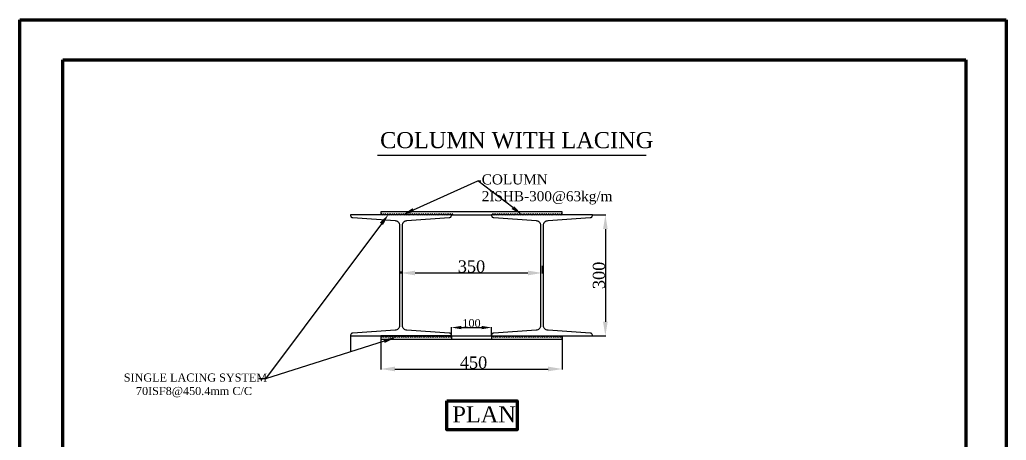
# Model space of a CAD drawing. Header units: millimetres. Extents: x -388 to 2059, y -2123 to 916.
# Drawn here: x -388 to 2059, y -128 to 916 of the extents above; entities that cross this region are included whole.
import ezdxf
from ezdxf import colors
from ezdxf.entities.mleader import LeaderData, LeaderLine
from ezdxf.math import Vec2, Vec3

# ---------------------------------------------------------------- set-up
doc = ezdxf.new("R2010")
doc.units = ezdxf.units.MM
doc.styles.get("Standard").update_dxf_attribs({"font": 'times.ttf'})
doc.dimstyles.new('ISO-25', dxfattribs={"dimtxt": 2.5, "dimasz": 2.5, "dimexe": 1.25, "dimexo": 0.625, "dimtad": 1, "dimdec": 0, "dimtxsty": 'Standard', "dimcen": 2.5, "dimaunit": 1, "dimadec": 0, "dimazin": 0, "dimtfac": 1, "dimtdec": 0, "dimtmove": 0, "dimatfit": 3, "dimfxl": 1, "dimarcsym": 0})

# ---------------------------------------------------------------- blocks, each defined once
blk = doc.blocks.new('*D1')
at = {"color": 0, "lineweight": -2, "transparency": 16777216}
for p, q in [((907.6, 305), (907.6, 286.1)), ((557.6, 291.1), (557.6, 286.1)), ((592.6, 287.4), (872.6, 287.4))]:
    blk.add_line(p, q, dxfattribs=at)
at = {"color": 0, "lineweight": 100, "transparency": 16777216}
for points in [[(592.6, 293.2), (592.6, 281.5), (557.6, 287.4)], [(872.6, 293.2), (872.6, 281.5), (907.6, 287.4)]]:
    blk.add_solid(points, dxfattribs=at)
at = {"layer": 'Defpoints', "color": 0, "lineweight": 100, "transparency": 16777216}
for p in [(907.6, 305.6), (557.6, 291.8), (907.6, 287.4)]:
    blk.add_point(p, dxfattribs=at)
at = {"color": 0, "transparency": 16777216, "insert": (732.6, 303.3), "char_height": 30, "attachment_point": 5}
blk.add_mtext('350', dxfattribs=at)
blk = doc.blocks.new('*D2')
at = {"color": 0, "lineweight": -2, "transparency": 16777216}
for p, q in [((1033.2, 431.4), (1065.9, 431.4)), ((1064.7, 396.4), (1064.7, 166.4)), ((1033.2, 131.4), (1065.9, 131.4))]:
    blk.add_line(p, q, dxfattribs=at)
at = {"color": 0, "lineweight": 100, "transparency": 16777216}
for points in [[(1058.9, 396.4), (1070.5, 396.4), (1064.7, 431.4)], [(1058.9, 166.4), (1070.5, 166.4), (1064.7, 131.4)]]:
    blk.add_solid(points, dxfattribs=at)
at = {"layer": 'Defpoints', "color": 0, "lineweight": 100, "transparency": 16777216}
for p in [(1032.6, 431.4), (1032.6, 131.4), (1064.7, 131.4)]:
    blk.add_point(p, dxfattribs=at)
at = {"color": 0, "transparency": 16777216, "insert": (1048.8, 281.4), "char_height": 30, "attachment_point": 5, "rotation": 90}
blk.add_mtext('300', dxfattribs=at)
blk = doc.blocks.new('*D3')
at = {"color": 0, "lineweight": -2, "transparency": 16777216}
for p, q in [((507.6, 130.8), (507.6, 47.8)), ((957.6, 130.8), (957.6, 47.8)), ((542.6, 49), (922.6, 49))]:
    blk.add_line(p, q, dxfattribs=at)
at = {"color": 0, "lineweight": 100, "transparency": 16777216}
for points in [[(542.6, 54.9), (542.6, 43.2), (507.6, 49)], [(922.6, 54.9), (922.6, 43.2), (957.6, 49)]]:
    blk.add_solid(points, dxfattribs=at)
at = {"layer": 'Defpoints', "color": 0, "lineweight": 100, "transparency": 16777216}
for p in [(507.6, 131.4), (957.6, 131.4), (957.6, 49)]:
    blk.add_point(p, dxfattribs=at)
at = {"color": 0, "transparency": 16777216, "insert": (737.6, 64.9), "char_height": 30, "attachment_point": 5}
blk.add_mtext('450', dxfattribs=at)
blk = doc.blocks.new('*D4')
at = {"color": 0, "lineweight": -2, "transparency": 16777216}
for p, q in [((682.6, 132), (682.6, 153.1)), ((707.6, 151.9), (757.6, 151.9)), ((782.6, 132), (782.6, 153.1))]:
    blk.add_line(p, q, dxfattribs=at)
at = {"color": 0, "lineweight": 100, "transparency": 16777216}
for points in [[(707.6, 156), (707.6, 147.7), (682.6, 151.9)], [(757.6, 156), (757.6, 147.7), (782.6, 151.9)]]:
    blk.add_solid(points, dxfattribs=at)
at = {"layer": 'Defpoints', "color": 0, "lineweight": 100, "transparency": 16777216}
for p in [(782.6, 151.9), (682.6, 131.4), (782.6, 131.4)]:
    blk.add_point(p, dxfattribs=at)
at = {"color": 0, "transparency": 16777216, "insert": (732.6, 162.7), "char_height": 20, "attachment_point": 5}
blk.add_mtext('100', dxfattribs=at)

msp = doc.modelspace()

# ---------------------------------------------------------------- hatches: boundary and pattern name
h = msp.add_hatch()
h.set_pattern_fill('ANSI31', color=256)
h.set_pattern_definition([(45, (403.474, 0), (-2.245064, 2.245064), [])])
h.paths.add_polyline_path([(957.6, 131.4), (782.6, 131.4), (782.6, 127.4), (957.6, 127.4)])

# ---------------------------------------------------------------- linework, layer by layer
at = {"linetype": 'Continuous', "lineweight": 100}
for p, q in [((-388.3, 916.1), (2059.4, 916.1)), ((-388.3, -2122.8), (-388.3, 916.1)), ((2059.4, 916.1), (2059.4, -2122.8)), ((-281.1, 816.1), (1959.4, 816.1)), ((-281.1, -2022.8), (-281.1, 816.1)), ((1959.4, 816.1), (1959.4, -2022.8))]:
    msp.add_line(p, q, dxfattribs=at)
for p, q in [((499.2, 579.8), (1166.3, 579.8)), ((507.6, 439.4), (507.6, 431.4)), ((682.6, 439.4), (507.6, 439.4)), ((957.6, 439.4), (682.6, 439.4)), ((682.6, 431.4), (782.6, 431.4)), ((957.6, 431.4), (957.6, 439.4)), ((432.6, 131.4), (432.6, 91.9)), ((507.6, 131.4), (507.6, 123.4)), ((682.6, 131.4), (507.6, 131.4)), ((507.6, 131), (507.6, 115.7)), ((507.6, 123.4), (957.6, 123.4)), ((682.6, 131.4), (782.6, 131.4)), ((682.6, 131.4), (682.6, 123.4)), ((782.6, 131.4), (782.6, 123.4)), ((957.6, 123.4), (957.6, 131.4)), ((957.6, 131.4), (957.6, 123.4))]:
    msp.add_line(p, q)
at = {"linetype": 'Continuous'}
for p, q in [((507.6, 431.9), (511.1, 435.4)), ((511.6, 431.4), (515.6, 435.4)), ((516.1, 431.4), (520.1, 435.4)), ((520.6, 431.4), (524.6, 435.4)), ((525.1, 431.4), (529.1, 435.4)), ((529.5, 431.4), (533.5, 435.4)), ((534, 431.4), (538, 435.4)), ((538.5, 431.4), (542.5, 435.4)), ((543, 431.4), (547, 435.4)), ((547.5, 431.4), (551.5, 435.4)), ((552, 431.4), (556, 435.4)), ((556.5, 431.4), (560.5, 435.4)), ((561, 431.4), (565, 435.4)), ((565.5, 431.4), (569.5, 435.4)), ((570, 431.4), (574, 435.4)), ((574.5, 431.4), (578.5, 435.4)), ((578.9, 431.4), (582.9, 435.4)), ((583.4, 431.4), (587.4, 435.4)), ((587.9, 431.4), (591.9, 435.4)), ((592.4, 431.4), (596.4, 435.4)), ((596.9, 431.4), (600.9, 435.4)), ((601.4, 431.4), (605.4, 435.4)), ((605.9, 431.4), (609.9, 435.4)), ((610.4, 431.4), (614.4, 435.4)), ((614.9, 431.4), (618.9, 435.4)), ((619.4, 431.4), (623.4, 435.4)), ((623.8, 431.4), (627.8, 435.4)), ((628.3, 431.4), (632.3, 435.4)), ((632.8, 431.4), (636.8, 435.4)), ((637.3, 431.4), (641.3, 435.4)), ((641.8, 431.4), (645.8, 435.4)), ((646.3, 431.4), (650.3, 435.4)), ((650.8, 431.4), (654.8, 435.4)), ((655.3, 431.4), (659.3, 435.4)), ((659.8, 431.4), (663.8, 435.4)), ((664.3, 431.4), (668.3, 435.4)), ((668.7, 431.4), (672.7, 435.4)), ((673.2, 431.4), (677.2, 435.4)), ((677.7, 431.4), (681.7, 435.4)), ((682.2, 431.4), (686.2, 435.4)), ((782.6, 431.4), (786.7, 435.4)), ((785.5, 431.4), (789.5, 435.4)), ((790, 431.4), (794, 435.4)), ((794.5, 431.4), (798.5, 435.4)), ((799, 431.4), (803, 435.4)), ((803.4, 431.4), (807.4, 435.4)), ((807.9, 431.4), (811.9, 435.4)), ((812.4, 431.4), (816.4, 435.4)), ((816.9, 431.4), (820.9, 435.4)), ((821.4, 431.4), (825.4, 435.4)), ((825.9, 431.4), (829.9, 435.4)), ((830.4, 431.4), (834.4, 435.4)), ((834.9, 431.4), (838.9, 435.4)), ((839.4, 431.4), (843.4, 435.4)), ((843.9, 431.4), (847.9, 435.4)), ((848.3, 431.4), (852.3, 435.4)), ((852.8, 431.4), (856.8, 435.4)), ((857.3, 431.4), (861.3, 435.4)), ((861.8, 431.4), (865.8, 435.4)), ((866.3, 431.4), (870.3, 435.4)), ((870.8, 431.4), (874.8, 435.4)), ((875.3, 431.4), (879.3, 435.4)), ((879.8, 431.4), (883.8, 435.4)), ((884.3, 431.4), (888.3, 435.4)), ((888.8, 431.4), (892.8, 435.4)), ((893.3, 431.4), (897.3, 435.4)), ((897.7, 431.4), (901.7, 435.4)), ((902.2, 431.4), (906.2, 435.4)), ((906.7, 431.4), (910.7, 435.4)), ((911.2, 431.4), (915.2, 435.4)), ((915.7, 431.4), (919.7, 435.4)), ((920.2, 431.4), (924.2, 435.4)), ((924.7, 431.4), (928.7, 435.4)), ((929.2, 431.4), (933.2, 435.4)), ((933.7, 431.4), (937.7, 435.4)), ((938.2, 431.4), (942.2, 435.4)), ((942.6, 431.4), (946.6, 435.4)), ((947.1, 431.4), (951.1, 435.4)), ((951.6, 431.4), (955.6, 435.4)), ((956.1, 431.4), (957.6, 432.9)), ((507.6, 131), (507.9, 131.4)), ((508.4, 127.4), (512.4, 131.4)), ((512.9, 127.4), (516.9, 131.4)), ((517.4, 127.4), (521.4, 131.4)), ((521.9, 127.4), (525.9, 131.4)), ((526.4, 127.4), (530.4, 131.4)), ((530.9, 127.4), (534.9, 131.4)), ((535.4, 127.4), (539.4, 131.4)), ((539.9, 127.4), (543.9, 131.4)), ((544.3, 127.4), (548.3, 131.4)), ((548.8, 127.4), (552.8, 131.4)), ((553.3, 127.4), (557.3, 131.4)), ((557.8, 127.4), (561.8, 131.4)), ((562.3, 127.4), (566.3, 131.4)), ((566.8, 127.4), (570.8, 131.4)), ((571.3, 127.4), (575.3, 131.4)), ((575.8, 127.4), (579.8, 131.4)), ((580.3, 127.4), (584.3, 131.4)), ((584.8, 127.4), (588.8, 131.4)), ((589.3, 127.4), (593.3, 131.4)), ((593.7, 127.4), (597.7, 131.4)), ((598.2, 127.4), (602.2, 131.4)), ((602.7, 127.4), (606.7, 131.4)), ((607.2, 127.4), (611.2, 131.4)), ((611.7, 127.4), (615.7, 131.4)), ((616.2, 127.4), (620.2, 131.4)), ((620.7, 127.4), (624.7, 131.4)), ((625.2, 127.4), (629.2, 131.4)), ((629.7, 127.4), (633.7, 131.4)), ((634.2, 127.4), (638.2, 131.4)), ((638.6, 127.4), (642.6, 131.4)), ((643.1, 127.4), (647.1, 131.4)), ((647.6, 127.4), (651.6, 131.4)), ((652.1, 127.4), (656.1, 131.4)), ((656.6, 127.4), (660.6, 131.4)), ((661.1, 127.4), (665.1, 131.4)), ((665.6, 127.4), (669.6, 131.4)), ((670.1, 127.4), (674.1, 131.4)), ((674.6, 127.4), (678.6, 131.4)), ((678.7, 127.5), (682.6, 131.4))]:
    msp.add_line(p, q, dxfattribs=at)
at = {"linetype": 'ByBlock', "lineweight": -2}
msp.add_line((221.6, 24.9), (205.4, 24.9), dxfattribs=at)
for points in [[(835, 449.7), (748, 516)], [(515.8, 118.3), (221.6, 24.9)]]:
    msp.add_lwpolyline(points, dxfattribs=at)
for points in [[(432.6, 131.4), (682.6, 131.4), (682.6, 132.7, 0.414214), (677.1, 138.2), (572.4, 145.5, -0.414214), (561.4, 156.5), (561.4, 406.3, -0.414214), (572.4, 417.3), (677.1, 424.7, 0.414214), (682.6, 430.2), (682.6, 431.4), (432.6, 431.4), (432.6, 430.2, 0.414214), (438.1, 424.7), (542.8, 417.3, -0.414214), (553.8, 406.3), (553.8, 156.5, -0.414214), (542.8, 145.5), (438.1, 138.2, 0.414214), (432.6, 132.7)], [(782.6, 131.4), (1032.6, 131.4), (1032.6, 132.7, 0.414214), (1027.1, 138.2), (922.4, 145.5, -0.414214), (911.4, 156.5), (911.4, 406.3, -0.414214), (922.4, 417.3), (1027.1, 424.7, 0.414214), (1032.6, 430.2), (1032.6, 431.4), (782.6, 431.4), (782.6, 430.2, 0.414214), (788.1, 424.7), (892.8, 417.3, -0.414214), (903.8, 406.3), (903.8, 156.5, -0.414214), (892.8, 145.5), (788.1, 138.2, 0.414214), (782.6, 132.7)]]:
    msp.add_lwpolyline(points, format="xyb", close=True)
at = {"linetype": 'Continuous', "lineweight": 100}
msp.add_lwpolyline([(671.4, -29.9), (845.6, -29.9), (845.6, -101.8), (671.4, -101.8)], close=True, dxfattribs=at)
for points in [[(838.5, 453.1), (858.5, 431.4), (831.5, 446.3)], [(514.2, 123.1), (544.3, 127.4), (517.3, 113.6)]]:
    msp.add_solid(points)

# ---------------------------------------------------------------- texts
at = {"char_height": 40, "attachment_point": 1}
for s, insert in [('COLUMN WITH LACING', (505.8, 637.2)), ('PLAN', (685.1, -43.6))]:
    msp.add_mtext_dynamic_manual_height_columns(s, width=799.999, gutter_width=12.5, heights=[71.3], dxfattribs=dict(at, insert=insert))
at = {"insert": (-130.2, 37.8), "char_height": 20, "width": 507.382, "attachment_point": 1}
msp.add_mtext('SINGLE LACING SYSTEM                       \\P    70ISF8@450.4mm C/C', dxfattribs=at)

# ---------------------------------------------------------------- dimensions: what is measured, and where the dimension line sits
dim = msp.add_linear_dim(base=(1064.7, 131.4), p1=(1032.6, 431.4), p2=(1032.6, 131.4), angle=90, dimstyle='ISO-25', override={"dimtxt": 30, "dimasz": 35})
dim.commit()
dim.dimension.update_dxf_attribs({"geometry": '*D2', "text_midpoint": (1048.8, 281.4)})
for base, p1, p2, override, picture, middle in [((907.6, 287.4), (557.6, 291.8), (907.6, 305.6), {"dimtxt": 30, "dimasz": 35}, '*D1', (732.6, 303.3)), ((782.6, 151.9), (682.6, 131.4), (782.6, 131.4), {"dimtxt": 20, "dimasz": 25}, '*D4', (732.6, 162.7))]:
    dim = msp.add_linear_dim(base=base, p1=p1, p2=p2, dimstyle='ISO-25', override=override)
    dim.commit()
    dim.dimension.update_dxf_attribs({"geometry": picture, "text_midpoint": middle})
dim = msp.add_linear_dim(base=(957.6, 49), p1=(507.6, 131.4), p2=(957.6, 131.4), dimstyle='ISO-25', override={"dimtxt": 30, "dimasz": 35})
dim.commit()
dim.dimension.update_dxf_attribs({"geometry": '*D3', "text_midpoint": (737.6, 49), "dimtype": 160})

# ---------------------------------------------------------------- leaders
ml = msp.add_multileader_mtext('Standard')
ml.set_content('COLUMN 2ISHB-300@63kg/m', color=256)
ml.set_leader_properties()
ml.build(insert=Vec2(0, 0))
ml.multileader.update_dxf_attribs({"arrow_head_size": 30})
ctx = ml.context
ctx.base_point, ctx.char_height, ctx.arrow_head_size, ctx.plane_origin = Vec3(756, 516), 25, 30, Vec3(471.4, 431.4)
notes = []
notes.append((ctx, [(0, (1, 1, 0), (748, 516), (1, 0), 8, [(0, [(561, 431.4)], 0, [])])]))
ctx.mtext.insert, ctx.mtext.width, ctx.mtext.flow_direction = Vec3(758, 532.2), 414.833, 5
ml = msp.add_multileader_mtext('Standard')
ml.set_content('', color=256)
ml.set_leader_properties()
ml.build(insert=Vec2(0, 0))
ml.multileader.update_dxf_attribs({"dogleg_length": 16.3, "arrow_head_size": 30})
ctx = ml.context
ctx.base_point, ctx.char_height, ctx.arrow_head_size, ctx.plane_origin = Vec3(201.4, 24.9), 20, 30, Vec3(527.1, 433.4)
notes.append((ctx, [(0, (1, 1, 0), (221.6, 24.9), (-1, 0), 16.3, [(0, [(527.1, 433.4)], 0, [])])]))
ctx.mtext.insert, ctx.mtext.flow_direction = Vec3(203.4, 34.9), 5
for ctx, leaders in notes:
    for number, flags, end, landing, length, lines in leaders:
        leader = LeaderData()
        leader.index, (leader.has_last_leader_line, leader.has_dogleg_vector, leader.attachment_direction) = number, flags
        leader.last_leader_point, leader.dogleg_vector, leader.dogleg_length = Vec3(end), Vec3(landing), length
        for number, points, colour, breaks in lines:
            line = LeaderLine()
            line.index, line.vertices, line.color, line.breaks = number, Vec3.list(points), colors.encode_raw_color(colour), breaks
            leader.lines.append(line)
        ctx.leaders.append(leader)

doc.saveas('drawing.dxf')
